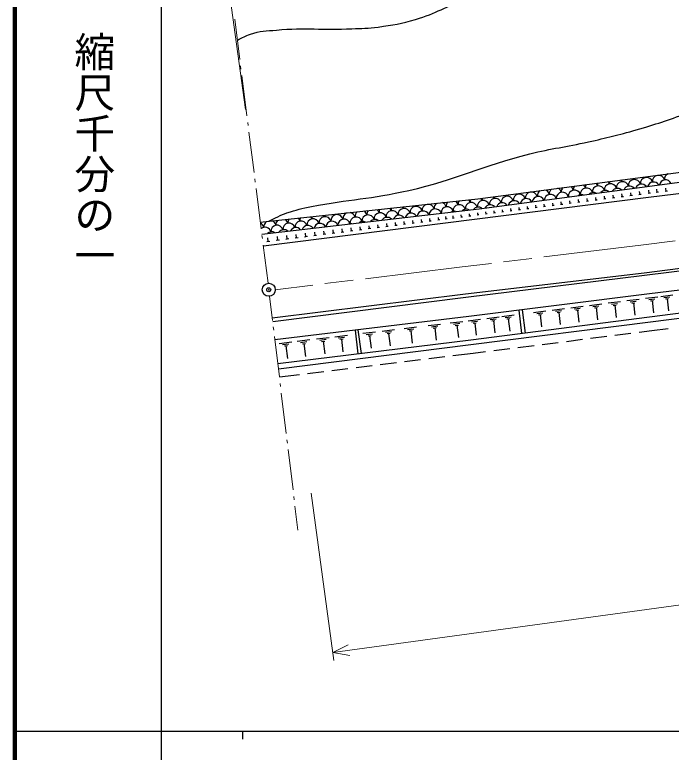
# Model space of a CAD drawing. Units: millimetres, scale not verified. Extents: x 40000 to 680000, y 20000 to 380000.
# Drawn here: x 40000 to 120685, y 202409 to 293058 of the extents above; entities that cross this region are included whole.
import ezdxf
from ezdxf.enums import TextEntityAlignment as Align

# ---------------------------------------------------------------- set-up
doc = ezdxf.new("R2010")
doc.units = ezdxf.units.MM
doc.header["$LTSCALE"] = 1000
doc.header["$PDMODE"] = 32
doc.header["$PDSIZE"] = 500
doc.linetypes.add('CHAIN', pattern=[18.5, 12, -1.5, 3.5, -1.5])
for name, color, linetype, lineweight in [('M-BGD', 7, 'Continuous', 25), ('M-BMK', 2, 'CHAIN', 13), ('M-BMK-HTXT', 7, 'Continuous', 13), ('M-BMK-SRVR', 3, 'Continuous', 25), ('M-STR-HTXT', 7, 'Continuous', 13), ('M-TTL', 2, 'Continuous', 140), ('M-TTL-BAND', 7, 'Continuous', 25)]:
    doc.layers.add(name, color=color, linetype=linetype, lineweight=lineweight)
doc.layers.add('M-OTRS', color=6, linetype='Continuous')
doc.styles.add('@ＭＳ ゴシック', font='')
doc.styles.get('@ＭＳ ゴシック').set_extended_font_data('@MS Gothic')

msp = doc.modelspace()

# ---------------------------------------------------------------- linework, layer by layer
at = {"layer": 'M-BGD'}
for p, q in [((115759, 270816), (115713, 271178)), ((116848, 270953), (116801, 271322)), ((118143, 271122), (117835, 271085)), ((117989, 271104), (117942, 271489)), ((119121, 271235), (118813, 271198)), ((118967, 271216), (118920, 271602)), ((120237, 271371), (119920, 271333)), ((120078, 271352), (120030, 271748)), ((108269, 269867), (108228, 270190)), ((109325, 270001), (109283, 270329)), ((110520, 270152), (110252, 270118)), ((110386, 270135), (110344, 270469)), ((111587, 270287), (111316, 270253)), ((111452, 270270), (111408, 270610)), ((112660, 270423), (112383, 270388)), ((112522, 270406), (112478, 270751)), ((113737, 270559), (113456, 270524)), ((113596, 270542), (113552, 270893)), ((114818, 270696), (114533, 270660)), ((114676, 270678), (114630, 271035)), ((115905, 270834), (115614, 270797)), ((116995, 270972), (116701, 270935)), ((100998, 268946), (100962, 269230)), ((102024, 269076), (101987, 269365)), ((103053, 269206), (103016, 269501)), ((104208, 269353), (103967, 269322)), ((104087, 269337), (104049, 269638)), ((105249, 269484), (105004, 269453)), ((105126, 269469), (105087, 269775)), ((106294, 269617), (106044, 269585)), ((106169, 269601), (106130, 269913)), ((107343, 269750), (107090, 269718)), ((107217, 269734), (107176, 270051)), ((108398, 269883), (108139, 269850)), ((109456, 270017), (109194, 269984)), ((93901, 268047), (93864, 268339)), ((94921, 268176), (94885, 268459)), ((95934, 268305), (95899, 268579)), ((97047, 268446), (96834, 268419)), ((96940, 268432), (96907, 268698)), ((98055, 268573), (97841, 268546)), ((97948, 268560), (97914, 268828)), ((99070, 268702), (98851, 268674)), ((98961, 268688), (98926, 268961)), ((100089, 268831), (99866, 268803)), ((99977, 268817), (99942, 269095)), ((101112, 268960), (100885, 268932)), ((102139, 269091), (101908, 269061)), ((103171, 269221), (102935, 269191)), ((86842, 267156), (86797, 267506)), ((87908, 267291), (87865, 267632)), ((89101, 267441), (88835, 267408)), ((88968, 267424), (88926, 267757)), ((90150, 267573), (89891, 267541)), ((90020, 267557), (89980, 267881)), ((91193, 267705), (90940, 267673)), ((91067, 267689), (91027, 268004)), ((92229, 267836), (91983, 267805)), ((92106, 267820), (92067, 268127)), ((93138, 267980), (92905, 267950)), ((93021, 267965), (92984, 268257)), ((94018, 268062), (93784, 268032)), ((95034, 268191), (94808, 268162)), ((96044, 268319), (95824, 268291)), ((79180, 266190), (79128, 266601)), ((80296, 266331), (80245, 266733)), ((81405, 266470), (81355, 266864)), ((82660, 266629), (82352, 266590)), ((82506, 266609), (82458, 266994)), ((83751, 266766), (83450, 266728)), ((83600, 266747), (83553, 267123)), ((84835, 266903), (84541, 266866)), ((84688, 266884), (84642, 267252)), ((85911, 267039), (85625, 267003)), ((85768, 267021), (85723, 267379)), ((86981, 267174), (86702, 267139)), ((88044, 267308), (87772, 267273)), ((71164, 265179), (71104, 265655)), ((72332, 265326), (72273, 265793)), ((73492, 265472), (73434, 265930)), ((74824, 265640), (74465, 265595)), ((74644, 265618), (74588, 266066)), ((75965, 265784), (75614, 265740)), ((75789, 265762), (75734, 266201)), ((77099, 265927), (76755, 265884)), ((76927, 265906), (76873, 266335)), ((78225, 266069), (77889, 266027)), ((78057, 266048), (78004, 266469)), ((79345, 266211), (79015, 266169)), ((80457, 266351), (80135, 266310)), ((81562, 266490), (81247, 266451)), ((71355, 265203), (70974, 265155)), ((72519, 265350), (72145, 265302)), ((73675, 265495), (73309, 265449)), ((117537, 258210), (119029, 258390)), ((119395, 258434), (120874, 258613)), ((119787, 258294), (120527, 258383)), ((110653, 257338), (112152, 257528)), ((112947, 257628), (114444, 257818)), ((113345, 257488), (114093, 257583)), ((115239, 257918), (116734, 258107)), ((115636, 257778), (116384, 257873)), ((115847, 257615), (116221, 257662)), ((116034, 257639), (116223, 256143)), ((117932, 258069), (118678, 258159)), ((118141, 257905), (118514, 257950)), ((118328, 257927), (118508, 256435)), ((119995, 258131), (120364, 258176)), ((120180, 258154), (120358, 256675)), ((101964, 256743), (102299, 253864)), ((102370, 256794), (102728, 253918)), ((103760, 256466), (105265, 256657)), ((106060, 256757), (107563, 256947)), ((106459, 256617), (107211, 256712)), ((108357, 257048), (109858, 257238)), ((108756, 256908), (109507, 257002)), ((108968, 256744), (109343, 256791)), ((109155, 256767), (109345, 255266)), ((111051, 257198), (111801, 257293)), ((111263, 257034), (111637, 257082)), ((111450, 257058), (111640, 255559)), ((113556, 257325), (113930, 257372)), ((113743, 257349), (113932, 255851)), ((95731, 255451), (97242, 255642)), ((98030, 255741), (99539, 255932)), ((98431, 255600), (99186, 255696)), ((99854, 255972), (101362, 256163)), ((100255, 255831), (101009, 255927)), ((100467, 255667), (100844, 255714)), ((100656, 255691), (100847, 254183)), ((104160, 256326), (104913, 256421)), ((104372, 256161), (104748, 256209)), ((104560, 256185), (104751, 254680)), ((106671, 256453), (107047, 256500)), ((106859, 256476), (107049, 254973)), ((90817, 254863), (92342, 255046)), ((91221, 254718), (91984, 254809)), ((93534, 255188), (95051, 255370)), ((93936, 255044), (94694, 255135)), ((94148, 254877), (94527, 254922)), ((94338, 254900), (94519, 253382)), ((96133, 255309), (96888, 255405)), ((96346, 255144), (96723, 255192)), ((96535, 255168), (96726, 253657)), ((98643, 255436), (99021, 255483)), ((98832, 255459), (99023, 253950)), ((81818, 254289), (82183, 251360)), ((82186, 254333), (82566, 251408)), ((82796, 253902), (84341, 254088)), ((83205, 253756), (83978, 253848)), ((85139, 254183), (86678, 254367)), ((85546, 254037), (86316, 254129)), ((85762, 253867), (86147, 253913)), ((85954, 253890), (86139, 252351)), ((87859, 254509), (89391, 254692)), ((88265, 254363), (89031, 254455)), ((88480, 254194), (88863, 254240)), ((88671, 254217), (88855, 252685)), ((91435, 254550), (91816, 254596)), ((91625, 254573), (91808, 253049)), ((115734, 253875), (113750, 253625)), ((118279, 254195), (116726, 254000)), ((120305, 254447), (118279, 254195)), ((74717, 252935), (76283, 253123)), ((77086, 253219), (78647, 253406)), ((77500, 253070), (78280, 253164)), ((77718, 252899), (78108, 252945)), ((77913, 252922), (78100, 251362)), ((79328, 253487), (80882, 253673)), ((79739, 253339), (80517, 253432)), ((79957, 253168), (80346, 253215)), ((80151, 253192), (80337, 251637)), ((83422, 253585), (83808, 253632)), ((83615, 253609), (83800, 252063)), ((109781, 253125), (107797, 252875)), ((112758, 253500), (110773, 253250)), ((72497, 252669), (74069, 252858)), ((72914, 252520), (73700, 252614)), ((73134, 252347), (73527, 252394)), ((73330, 252370), (73518, 250798)), ((75132, 252786), (75915, 252880)), ((75351, 252614), (75743, 252661)), ((75547, 252637), (75734, 251071)), ((103828, 252375), (101844, 252125)), ((106805, 252750), (104820, 252500)), ((96323, 251430), (93853, 251128)), ((97875, 251626), (96323, 251430)), ((100852, 252001), (98867, 251751)), ((86905, 250277), (84919, 250034)), ((89882, 250641), (87897, 250398)), ((92860, 251006), (90875, 250763)), ((80949, 249548), (78964, 249304)), ((83927, 249912), (81942, 249669)), ((74994, 248818), (72524, 248516)), ((77971, 249183), (75986, 248940))]:
    msp.add_line(p, q, dxfattribs=at)
for points in [[(70182, 267556), (96920, 270429), (121248, 273642), (140886, 276230), (163155, 278983), (197030, 283265), (212327, 285294), (219325, 287044)], [(70369, 266072), (97071, 269221), (121403, 272434), (140861, 274871), (163312, 277775), (197203, 282220), (212506, 284089), (219679, 285351)], [(219971, 283698), (201532, 281148), (161511, 275901), (117869, 270579), (92941, 267422), (70555, 264598)], [(218055, 274843), (217942, 275302), (205840, 273313), (187806, 270520), (173725, 268343), (170015, 267880), (157200, 266273), (139951, 264190), (117356, 261313), (95408, 258716), (71647, 255779)], [(218055, 274843), (205898, 272942), (187863, 270149), (173782, 267972), (170067, 267443), (157252, 265865), (140001, 263782), (117414, 260989), (95458, 258308), (71704, 255309)], [(223151, 272746), (206407, 270058), (188297, 267344), (177520, 265584), (170345, 265187), (157527, 263609), (140297, 261459), (117691, 258732), (95788, 255962), (71969, 253110)], [(219474, 270294), (206629, 267962), (188695, 264777), (173776, 262234), (171321, 262641), (157848, 260982), (140622, 258789), (118019, 255868), (96034, 253065), (72327, 250148)], [(72403, 249517), (96056, 252517), (118153, 255295), (140686, 258176), (157919, 260399), (170740, 261977), (171265, 262015), (172286, 261876)]]:
    msp.add_lwpolyline(points, dxfattribs=at)
for centre, start, end in [((115307, 272610), 13.93483, 26.57474), ((116784, 272870), 173.59429, 186.03509), ((117644, 272310), 13.93483, 186.03509), ((116784, 272870), 13.93483, 21.4528), ((118262, 273130), 178.60475, 186.03509), ((119122, 272571), 13.93483, 186.03509), ((118262, 273130), 13.93483, 16.44234), ((119739, 273390), 183.54716, 186.03509), ((120599, 272831), 114.43447, 186.03509), ((109398, 271569), 145.52055, 186.03509), ((109398, 271569), 13.93483, 49.52654), ((110875, 271830), 151.82784, 186.03509), ((111735, 271270), 13.93483, 186.03509), ((110875, 271830), 13.93483, 43.21925), ((112352, 272090), 157.66957, 186.03509), ((113212, 271530), 13.93483, 186.03509), ((112352, 272090), 13.93483, 37.37752), ((113830, 272350), 163.1866, 186.03509), ((114690, 271790), 13.93483, 186.03509), ((113830, 272350), 13.93483, 31.86049), ((115307, 272610), 168.47235, 186.03509), ((115550, 271231), 42.07853, 152.96856), ((116167, 272050), 13.93483, 186.03509), ((117027, 271491), 36.30746, 158.73963), ((118504, 271751), 30.84058, 164.20651), ((119982, 272011), 25.59057, 169.45652), ((101151, 270828), 13.93483, 19.65777), ((102629, 271088), 180.37089, 186.03509), ((103489, 270529), 13.93483, 186.03509), ((102629, 271088), 13.93483, 14.6762), ((104106, 271349), 185.29852, 186.03509), ((104966, 270789), 119.66792, 186.03509), ((104966, 270789), 13.93483, 75.37917), ((106443, 271049), 130.32553, 186.03509), ((107303, 270490), 13.93483, 181.31026), ((106443, 271049), 13.93483, 64.72156), ((107921, 271309), 138.51052, 186.03509), ((108781, 270750), 13.93483, 186.03509), ((107921, 271309), 13.93483, 56.53657), ((110258, 271010), 13.93483, 186.03509), ((111118, 270451), 63.03752, 132.00957), ((112595, 270711), 55.13372, 139.91337), ((114072, 270971), 48.28309, 146.764), ((93765, 269528), 13.93483, 54.1384), ((95242, 269788), 148.60313, 186.03509), ((95242, 269788), 13.93483, 43.66403), ((96720, 270048), 157.7635, 186.03509), ((97580, 269489), 13.93483, 186.03509), ((96720, 270048), 13.93483, 35.38078), ((98197, 270308), 165.0919, 186.03509), ((99057, 269749), 13.93483, 186.03509), ((98197, 270308), 13.93483, 29.95519), ((99674, 270568), 170.31253, 186.03509), ((100534, 270009), 13.93483, 186.03509), ((99674, 270568), 13.93483, 24.73456), ((101151, 270828), 175.38932, 186.03509), ((101394, 269450), 34.33054, 160.71655), ((102011, 270269), 13.93483, 186.03509), ((102871, 269710), 28.94943, 166.09766), ((104349, 269970), 23.76037, 171.28672), ((105826, 270230), 18.70513, 176.34196), ((108163, 269931), 92.17287, 102.87422), ((109641, 270191), 73.02246, 122.02462), ((85519, 268787), 13.93483, 39.58897), ((86996, 269047), 161.47127, 186.03509), ((87856, 268488), 13.93483, 186.03509), ((86996, 269047), 13.93483, 30.79589), ((88473, 269307), 169.67924, 186.03509), ((89333, 268748), 13.93483, 186.03509), ((88473, 269307), 13.93483, 22.58792), ((89950, 269567), 177.5511, 186.03509), ((90810, 269008), 13.93483, 186.03509), ((89950, 269567), 13.93483, 14.71606), ((91428, 269827), 185.2618, 186.03509), ((92288, 269268), 124.82485, 186.03509), ((93148, 268708), 13.93483, 182.97586), ((92288, 269268), 13.93483, 67.44231), ((93765, 269528), 138.12876, 186.03509), ((94625, 268969), 13.93483, 186.03509), ((96102, 269229), 13.93483, 186.03509), ((96962, 268669), 52.60035, 141.38176), ((98440, 268929), 46.01258, 149.03451), ((99917, 269189), 39.98117, 155.06592), ((77272, 268046), 13.93483, 27.19533), ((78749, 268306), 173.10978, 186.03509), ((79609, 267747), 13.93483, 186.03509), ((78749, 268306), 13.93483, 19.15738), ((80227, 268566), 180.89302, 186.03509), ((81087, 268007), 113.70487, 186.03509), ((81087, 268007), 13.93483, 78.56229), ((82564, 268267), 131.11641, 186.03509), ((83424, 267707), 13.93483, 186.03509), ((82564, 268267), 13.93483, 61.15075), ((84041, 268527), 142.87393, 186.03509), ((84901, 267967), 13.93483, 186.03509), ((84041, 268527), 13.93483, 49.39324), ((85519, 268787), 152.67819, 186.03509), ((86379, 268228), 13.93483, 186.03509), ((87239, 267668), 38.00704, 155.44272), ((88716, 267928), 30.66529, 162.78447), ((90193, 268188), 23.72175, 169.72801), ((91670, 268448), 17.02782, 176.42194), ((94008, 268149), 76.48661, 116.96315), ((95485, 268409), 62.29263, 131.15712), ((69886, 266745), 13.93483, 65.50857), ((71363, 267005), 122.56772, 186.03509), ((71363, 267005), 13.93483, 69.69944), ((72840, 267266), 136.54329, 186.03509), ((73700, 266706), 13.93483, 186.03509), ((72840, 267266), 13.93483, 55.72387), ((74318, 267526), 147.27427, 186.03509), ((75178, 266966), 13.93483, 186.03509), ((74318, 267526), 13.93483, 44.9929), ((75795, 267786), 156.5698, 186.03509), ((76655, 267226), 13.93483, 186.03509), ((75795, 267786), 13.93483, 35.69736), ((77272, 268046), 165.07183, 186.03509), ((77515, 266667), 25.82242, 167.62733), ((78132, 267486), 13.93483, 186.03509), ((78992, 266927), 19.06477, 174.38498), ((80469, 267187), 13.93483, 180.97166), ((81947, 267447), 13.93483, 186.03509), ((82807, 266888), 66.00256, 127.4472), ((84284, 267148), 54.986, 138.46376), ((85761, 267408), 45.97595, 147.47381), ((70746, 266186), 13.93483, 128.29229), ((72223, 266446), 13.93483, 186.03509), ((73083, 265887), 48.60526, 144.84449), ((74560, 266147), 40.37438, 153.07538), ((76038, 266407), 32.86987, 160.57989), ((81330, 266628), 83.41024, 110.03951), ((70129, 265367), 70.1706, 71.43333), ((71606, 265627), 58.08118, 135.36857)]:
    msp.add_arc(centre, 752, start, end, dxfattribs=at)
for points, knots in [([(67356, 289939), (68054, 290326), (68320, 290432), (68972, 290665), (70155, 291088), (70898, 291055), (72150, 291172), (75760, 291510), (77810, 291159), (81431, 291339), (82690, 291402), (83404, 291374), (84652, 291550), (86475, 291808), (87513, 291937), (89272, 292481), (91774, 293255), (93050, 294039), (95460, 295065), (96920, 295686), (97680, 296185), (99189, 296674), (101061, 297281), (102181, 297364), (104106, 297775), (107328, 298462), (109160, 298725), (112370, 299467), (115816, 300264), (117713, 300849), (121143, 301711), (122814, 302131), (123814, 302156), (125424, 302769), (126767, 303281), (127459, 303736), (128645, 304548), (130349, 305716), (131154, 306576), (132841, 307768), (133435, 308187), (133807, 308365), (134452, 308700), (138032, 310557), (140274, 311088), (144031, 312554), (146435, 313492), (147809, 313950), (150261, 314756), (156768, 316895), (160518, 317758), (167045, 319837), (175988, 322685), (178866, 323764), (189762, 327671)], [0, 0, 0, 0, 1, 1, 1, 2, 2, 2, 3, 3, 3, 4, 4, 4, 5, 5, 5, 6, 6, 6, 7, 7, 7, 8, 8, 8, 9, 9, 9, 10, 10, 10, 11, 11, 11, 12, 12, 12, 13, 13, 13, 14, 14, 14, 15, 15, 15, 16, 16, 16, 17, 17, 17, 18, 18, 18, 18]), ([(71232, 267668), (71754, 267943), (71897, 268018), (72333, 268222), (72767, 268425), (73001, 268566), (73458, 268711), (74613, 269079), (75277, 269239), (76467, 269473), (81110, 270387), (83804, 270410), (88418, 271462), (94336, 272810), (97412, 274456), (103294, 275950), (106079, 276657), (107696, 276801), (110499, 277431), (112814, 277951), (114114, 278243), (116390, 278912), (118836, 279632), (120219, 280021), (122578, 280987), (125189, 282057), (126586, 282810), (129106, 284079), (130745, 284906), (131604, 285487), (133259, 286282), (135185, 287207), (136312, 287624), (138303, 288399), (140343, 289194), (141495, 289617), (143559, 290347), (147728, 291823), (150227, 292195), (154324, 293862), (155429, 294312), (156078, 294510), (157121, 295090), (161593, 297575), (164041, 299074), (168353, 301825), (169902, 302813), (170634, 303585), (172253, 304452), (172874, 304784), (173242, 304937), (173906, 305172), (174890, 305519), (175455, 305722), (176491, 305849), (178249, 306065), (179255, 305873), (181026, 305890), (182648, 305906), (183564, 305777), (185179, 305931), (188477, 306246), (190284, 306747), (193570, 307158), (194677, 307296), (195306, 307615), (196410, 307454), (196939, 307377), (197235, 307288), (197724, 307072), (198137, 306890), (198363, 306770), (198740, 306521), (199054, 306314), (199192, 306147), (199461, 305885), (200943, 304444), (201178, 303012), (202892, 301858), (203317, 301573), (203571, 301434), (204036, 301222), (205506, 300554), (206586, 300685), (207892, 299738), (209799, 298355), (210719, 297376), (212341, 295668), (215225, 292631), (215937, 291027), (218377, 286806)], [0, 0, 0, 0, 1, 1, 1, 2, 2, 2, 3, 3, 3, 4, 4, 4, 5, 5, 5, 6, 6, 6, 7, 7, 7, 8, 8, 8, 9, 9, 9, 10, 10, 10, 11, 11, 11, 12, 12, 12, 13, 13, 13, 14, 14, 14, 15, 15, 15, 16, 16, 16, 17, 17, 17, 18, 18, 18, 19, 19, 19, 20, 20, 20, 21, 21, 21, 22, 22, 22, 23, 23, 23, 24, 24, 24, 25, 25, 25, 26, 26, 26, 27, 27, 27, 28, 28, 28, 29, 29, 29, 30, 30, 30, 30])]:
    msp.add_open_spline(points, degree=3, knots=knots, dxfattribs=at)
at = {"layer": 'M-BMK'}
msp.add_lwpolyline([(169521, 271350), (156771, 269613), (139542, 267532), (116953, 264739), (95001, 262058), (72017, 259263)], dxfattribs=at)
at = {"layer": 'M-BMK-HTXT'}
for p, q in [((67030, 292522), (67656, 287562)), ((67756, 286768), (67806, 286371)), ((67906, 285577), (68533, 280617)), ((68633, 279823), (68683, 279426)), ((68783, 278632), (69409, 273672)), ((69510, 272878), (69560, 272481)), ((69660, 271688), (70286, 266727)), ((70386, 265933), (70436, 265536)), ((70537, 264743), (71129, 260048)), ((71323, 258460), (71681, 255494)), ((71777, 254700), (71825, 254303)), ((71921, 253509), (72520, 248545)), ((72616, 247751), (72664, 247353)), ((72760, 246559), (73359, 241595)), ((73455, 240801), (73503, 240404)), ((73598, 239610), (74198, 234646)), ((74293, 233851), (74341, 233454)), ((74437, 232660), (74795, 229694))]:
    msp.add_line(p, q, dxfattribs=at)
at = {"layer": 'M-BMK-SRVR'}
msp.add_circle((71217, 259253), 800, dxfattribs=at)
at = {"layer": 'M-OTRS'}
msp.add_point((71217, 259253), dxfattribs=at)
at = {"layer": 'M-STR-HTXT'}
for p, q in [((68355, 281405), (65867, 299679)), ((79091, 214678), (226573, 234798)), ((76421, 234254), (79227, 213687)), ((79091, 214678), (80983, 215609)), ((79091, 214678), (81163, 214288))]:
    msp.add_line(p, q, dxfattribs=at)
at = {"layer": 'M-TTL'}
msp.add_line((40000, 380000), (40000, 20000), dxfattribs=at)
at = {"layer": 'M-TTL-BAND'}
for p, q in [((58000, 370000), (58000, 20000)), ((40000, 205000), (579000, 205000)), ((68000, 205000), (68000, 204000))]:
    msp.add_line(p, q, dxfattribs=at)

# ---------------------------------------------------------------- texts
at = {"layer": 'M-TTL-BAND', "style": '@ＭＳ ゴシック'}
msp.add_text('縮尺千分の一', height=3666, rotation=270, dxfattribs=at).set_placement((49777, 261030), align=Align.MIDDLE_RIGHT)

doc.saveas('drawing.dxf')
